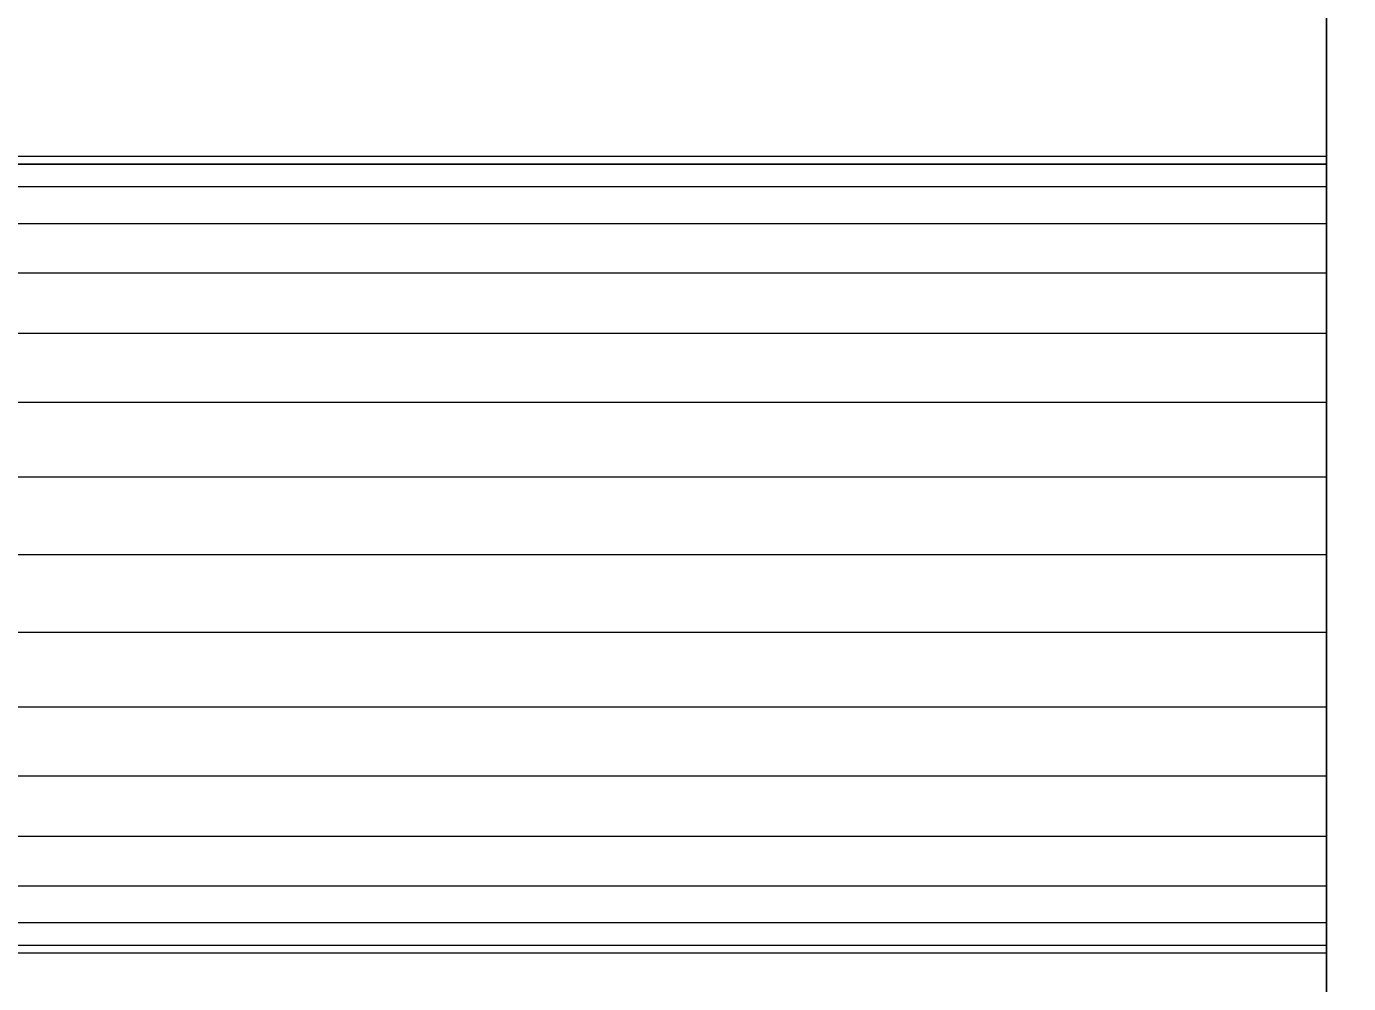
# Model space of a CAD drawing. Header units: millimetres. Extents: x -22443 to 8019, y 3751 to 17584.
# Drawn here: x -19272.19 to -19238.07, y 14276.52 to 14301.22 of the extents above; entities that cross this region are included whole.
import ezdxf

# ---------------------------------------------------------------- set-up
doc = ezdxf.new("R2010")
doc.units = ezdxf.units.MM
for name, color, linetype, lineweight in [('A-ANNO-DIMS', 211, 'Continuous', 9), ('A-ANNO-DIMS-50', 211, 'Continuous', 9), ('A-GENM', 13, 'Continuous', 18)]:
    doc.layers.add(name, color=color, linetype=linetype, lineweight=lineweight)
doc.styles.add('Arial', font='arial.ttf', dxfattribs={"height": 125})
doc.dimstyles.new('Diagonal_-_2_5mm_Arial', dxfattribs={"dimscale": 304.8, "dimtxt": 127.532425, "dimasz": 0.492126, "dimexe": 0.393701, "dimexo": 0.246063, "dimgap": 0.287073, "dimtad": 1, "dimdec": 0, "dimzin": 0, "dimdsep": 46, "dimtxsty": 'Arial', "dimblk1": 'OBLIQUE', "dimblk2": 'OBLIQUE', "dimsah": 1, "dimcen": 0.09, "dimdle": 0.393701, "dimazin": 0, "dimtfac": 1, "dimtdec": 4, "dimtix": 1, "dimtmove": 0, "dimatfit": 3, "dimfxl": 1, "dimtvp": 1, "dimtolj": 1, "dimtzin": 0, "dimarcsym": 2})

# ---------------------------------------------------------------- blocks, each defined once
blk = doc.blocks.new('Nevera autoservicio 1_34m - Nevera autoservicio 1_34m-502275-Level 1')
at = {"layer": 'A-GENM'}
for p, q in [((404.102, 673.31), (404.102, -581.966)), ((404.102, -581.966), (404.102, 673.31)), ((404.102, -581.966), (404.102, 673.31)), ((404.102, -581.966), (404.102, 673.31)), ((404.102, -540.148), (404.102, 501.905)), ((404.102, 127.835), (404.102, 101.116)), ((404.102, 111.393), (205.269, 111.393)), ((404.102, 111.393), (205.269, 111.393)), ((404.102, 111.393), (205.269, 111.393)), ((404.102, 111.393), (205.269, 111.393)), ((404.102, 111.393), (205.269, 111.393)), ((404.102, 111.393), (205.269, 111.393)), ((404.102, 111.393), (205.269, 111.393)), ((404.102, 111.393), (205.269, 111.393)), ((404.102, 111.393), (205.269, 111.393)), ((404.102, 111.393), (205.269, 111.393)), ((404.102, 111.393), (205.269, 111.393)), ((404.102, 111.393), (205.269, 111.393)), ((404.102, 111.212), (404.102, 111.393)), ((404.102, 111.393), (404.102, 111.195)), ((404.102, 111.195), (404.102, 111.393)), ((404.102, 111.393), (404.102, 111.195)), ((404.102, 111.195), (404.102, 111.393)), ((404.102, 111.393), (404.102, 111.195)), ((404.102, 111.294), (404.102, 111.393)), ((404.102, 111.393), (404.102, 111.195)), ((404.102, 111.294), (404.102, 111.393)), ((404.102, 111.393), (404.102, 111.195)), ((404.102, 111.294), (404.102, 111.393)), ((404.102, 111.393), (404.102, 111.195)), ((404.102, 111.195), (404.102, 111.393)), ((404.102, 111.393), (404.102, 111.212)), ((404.102, 111.195), (404.102, 111.393)), ((404.102, 111.393), (404.102, 111.195)), ((404.102, 111.294), (404.102, 111.393)), ((404.102, 111.294), (404.102, 111.393)), ((404.102, 111.294), (404.102, 111.393)), ((404.102, 111.195), (404.102, 111.393)), ((404.102, 111.195), (404.102, 111.393)), ((404.102, 111.195), (404.102, 111.393)), ((404.102, 111.195), (404.102, 111.393)), ((404.102, 111.393), (404.102, 111.195)), ((404.102, 111.294), (404.102, 111.195)), ((404.102, 111.294), (404.102, 111.195)), ((404.102, 111.294), (404.102, 111.195)), ((404.102, 111.195), (404.102, 111.294)), ((404.102, 111.195), (404.102, 111.294)), ((404.102, 111.195), (404.102, 111.294)), ((205.269, 111.195), (404.102, 111.195)), ((404.102, 111.195), (205.269, 111.195)), ((404.102, 111.195), (205.269, 111.195)), ((404.102, 111.195), (205.269, 111.195)), ((404.102, 111.195), (205.269, 111.195)), ((404.102, 111.195), (205.269, 111.195)), ((404.102, 111.195), (205.269, 111.195)), ((404.102, 111.195), (205.269, 111.195)), ((404.102, 111.195), (205.269, 111.195)), ((404.102, 111.195), (205.269, 111.195)), ((404.102, 111.195), (205.269, 111.195)), ((404.102, 111.195), (205.269, 111.195)), ((404.102, 111.195), (205.269, 111.195)), ((404.102, 111.195), (205.269, 111.195)), ((404.102, 111.195), (205.269, 111.195)), ((404.102, 111.195), (205.269, 111.195)), ((404.102, 111.195), (205.269, 111.195)), ((404.102, 111.195), (205.269, 111.195)), ((404.102, 111.195), (205.269, 111.195)), ((404.102, 111.195), (205.269, 111.195)), ((404.102, 111.195), (205.269, 111.195)), ((404.102, 111.195), (205.269, 111.195)), ((404.102, 111.195), (205.269, 111.195)), ((404.102, 111.195), (205.269, 111.195)), ((404.102, 111.195), (404.102, 111.212)), ((404.102, 111.212), (404.102, 111.195)), ((404.102, 110.61), (404.102, 111.195)), ((404.102, 111.195), (404.102, 110.61)), ((404.102, 110.61), (404.102, 111.195)), ((404.102, 111.195), (404.102, 110.61)), ((404.102, 110.61), (404.102, 111.195)), ((404.102, 111.195), (404.102, 110.61)), ((404.102, 110.61), (404.102, 111.195)), ((404.102, 111.195), (404.102, 110.61)), ((404.102, 110.61), (404.102, 111.195)), ((404.102, 111.195), (404.102, 110.61)), ((404.102, 110.61), (404.102, 111.195)), ((404.102, 111.195), (404.102, 110.61)), ((404.102, 110.61), (404.102, 111.195)), ((404.102, 110.61), (404.102, 111.195)), ((404.102, 110.61), (404.102, 111.195)), ((404.102, 110.61), (404.102, 111.195)), ((404.102, 110.61), (404.102, 111.195)), ((404.102, 110.61), (404.102, 111.195)), ((404.102, 110.61), (404.102, 111.195)), ((404.102, 110.61), (404.102, 111.195)), ((404.102, 110.61), (404.102, 111.195)), ((404.102, 110.61), (404.102, 111.195)), ((404.102, 110.61), (404.102, 111.195)), ((404.102, 110.61), (404.102, 111.195)), ((404.102, 110.61), (205.269, 110.61)), ((404.102, 110.61), (205.269, 110.61)), ((404.102, 110.61), (205.269, 110.61)), ((404.102, 110.61), (205.269, 110.61)), ((404.102, 110.61), (205.269, 110.61)), ((404.102, 110.61), (205.269, 110.61)), ((404.102, 110.61), (205.269, 110.61)), ((404.102, 110.61), (205.269, 110.61)), ((404.102, 110.61), (205.269, 110.61)), ((404.102, 110.61), (205.269, 110.61)), ((404.102, 110.61), (205.269, 110.61)), ((404.102, 110.61), (205.269, 110.61)), ((404.102, 110.61), (205.269, 110.61)), ((404.102, 110.61), (205.269, 110.61)), ((404.102, 110.61), (205.269, 110.61)), ((404.102, 110.61), (205.269, 110.61)), ((404.102, 110.61), (205.269, 110.61)), ((404.102, 110.61), (205.269, 110.61)), ((404.102, 110.61), (205.269, 110.61)), ((404.102, 110.61), (205.269, 110.61)), ((404.102, 110.61), (205.269, 110.61)), ((404.102, 110.61), (205.269, 110.61)), ((404.102, 110.61), (205.269, 110.61)), ((404.102, 110.61), (205.269, 110.61)), ((404.102, 109.661), (404.102, 110.61)), ((404.102, 110.61), (404.102, 109.661)), ((404.102, 109.661), (404.102, 110.61)), ((404.102, 110.61), (404.102, 109.661)), ((404.102, 109.661), (404.102, 110.61)), ((404.102, 110.61), (404.102, 109.661)), ((404.102, 109.661), (404.102, 110.61)), ((404.102, 110.61), (404.102, 109.661)), ((404.102, 109.661), (404.102, 110.61)), ((404.102, 110.61), (404.102, 109.661)), ((404.102, 109.661), (404.102, 110.61)), ((404.102, 110.61), (404.102, 109.661)), ((404.102, 109.661), (404.102, 110.61)), ((404.102, 109.661), (404.102, 110.61)), ((404.102, 109.661), (404.102, 110.61)), ((404.102, 109.661), (404.102, 110.61)), ((404.102, 109.661), (404.102, 110.61)), ((404.102, 109.661), (404.102, 110.61)), ((404.102, 109.661), (404.102, 110.61)), ((404.102, 109.661), (404.102, 110.61)), ((404.102, 109.661), (404.102, 110.61)), ((404.102, 109.661), (404.102, 110.61)), ((404.102, 109.661), (404.102, 110.61)), ((404.102, 109.661), (404.102, 110.61)), ((404.102, 109.661), (205.269, 109.661)), ((404.102, 109.661), (205.269, 109.661)), ((404.102, 109.661), (205.269, 109.661)), ((404.102, 109.661), (205.269, 109.661)), ((404.102, 109.661), (205.269, 109.661)), ((404.102, 109.661), (205.269, 109.661)), ((404.102, 109.661), (205.269, 109.661)), ((404.102, 109.661), (205.269, 109.661)), ((404.102, 109.661), (205.269, 109.661)), ((404.102, 109.661), (205.269, 109.661)), ((404.102, 109.661), (205.269, 109.661)), ((404.102, 109.661), (205.269, 109.661)), ((404.102, 109.661), (205.269, 109.661)), ((404.102, 109.661), (205.269, 109.661)), ((404.102, 109.661), (205.269, 109.661)), ((404.102, 109.661), (205.269, 109.661)), ((404.102, 109.661), (205.269, 109.661)), ((404.102, 109.661), (205.269, 109.661)), ((404.102, 109.661), (205.269, 109.661)), ((404.102, 109.661), (205.269, 109.661)), ((404.102, 109.661), (205.269, 109.661)), ((404.102, 109.661), (205.269, 109.661)), ((404.102, 109.661), (205.269, 109.661)), ((404.102, 109.661), (205.269, 109.661)), ((404.102, 108.382), (404.102, 109.661)), ((404.102, 109.661), (404.102, 108.382)), ((404.102, 108.382), (404.102, 109.661)), ((404.102, 109.661), (404.102, 108.382)), ((404.102, 108.382), (404.102, 109.661)), ((404.102, 109.661), (404.102, 108.382)), ((404.102, 108.382), (404.102, 109.661)), ((404.102, 109.661), (404.102, 108.382)), ((404.102, 108.382), (404.102, 109.661)), ((404.102, 109.661), (404.102, 108.382)), ((404.102, 108.382), (404.102, 109.661)), ((404.102, 109.661), (404.102, 108.382)), ((404.102, 108.382), (404.102, 109.661)), ((404.102, 108.382), (404.102, 109.661)), ((404.102, 108.382), (404.102, 109.661)), ((404.102, 108.382), (404.102, 109.661)), ((404.102, 108.382), (404.102, 109.661)), ((404.102, 108.382), (404.102, 109.661)), ((404.102, 108.382), (404.102, 109.661)), ((404.102, 108.382), (404.102, 109.661)), ((404.102, 108.382), (404.102, 109.661)), ((404.102, 108.382), (404.102, 109.661)), ((404.102, 108.382), (404.102, 109.661)), ((404.102, 108.382), (404.102, 109.661)), ((404.102, 108.382), (205.269, 108.382)), ((404.102, 108.382), (205.269, 108.382)), ((404.102, 108.382), (205.269, 108.382)), ((404.102, 108.382), (205.269, 108.382)), ((404.102, 108.382), (205.269, 108.382)), ((404.102, 108.382), (205.269, 108.382)), ((404.102, 108.382), (205.269, 108.382)), ((404.102, 108.382), (205.269, 108.382)), ((404.102, 108.382), (205.269, 108.382)), ((404.102, 108.382), (205.269, 108.382)), ((404.102, 108.382), (205.269, 108.382)), ((404.102, 108.382), (205.269, 108.382)), ((404.102, 108.382), (205.269, 108.382)), ((404.102, 108.382), (205.269, 108.382)), ((404.102, 108.382), (205.269, 108.382)), ((404.102, 108.382), (205.269, 108.382)), ((404.102, 108.382), (205.269, 108.382)), ((404.102, 108.382), (205.269, 108.382)), ((404.102, 108.382), (205.269, 108.382)), ((404.102, 108.382), (205.269, 108.382)), ((404.102, 108.382), (205.269, 108.382)), ((404.102, 108.382), (205.269, 108.382)), ((404.102, 108.382), (205.269, 108.382)), ((404.102, 108.382), (205.269, 108.382)), ((404.102, 106.826), (404.102, 108.382)), ((404.102, 108.382), (404.102, 106.826)), ((404.102, 106.826), (404.102, 108.382)), ((404.102, 108.382), (404.102, 106.826)), ((404.102, 106.826), (404.102, 108.382)), ((404.102, 108.382), (404.102, 106.826)), ((404.102, 106.826), (404.102, 108.382)), ((404.102, 108.382), (404.102, 106.826)), ((404.102, 106.826), (404.102, 108.382)), ((404.102, 108.382), (404.102, 106.826)), ((404.102, 106.826), (404.102, 108.382)), ((404.102, 108.382), (404.102, 106.826)), ((404.102, 106.826), (404.102, 108.382)), ((404.102, 106.826), (404.102, 108.382)), ((404.102, 106.826), (404.102, 108.382)), ((404.102, 106.826), (404.102, 108.382)), ((404.102, 106.826), (404.102, 108.382)), ((404.102, 106.826), (404.102, 108.382)), ((404.102, 106.826), (404.102, 108.382)), ((404.102, 106.826), (404.102, 108.382)), ((404.102, 106.826), (404.102, 108.382)), ((404.102, 106.826), (404.102, 108.382)), ((404.102, 106.826), (404.102, 108.382)), ((404.102, 106.826), (404.102, 108.382)), ((404.102, 106.826), (205.269, 106.826)), ((404.102, 106.826), (205.269, 106.826)), ((404.102, 106.826), (205.269, 106.826)), ((404.102, 106.826), (205.269, 106.826)), ((404.102, 106.826), (205.269, 106.826)), ((404.102, 106.826), (205.269, 106.826)), ((404.102, 106.826), (205.269, 106.826)), ((404.102, 106.826), (205.269, 106.826)), ((404.102, 106.826), (205.269, 106.826)), ((404.102, 106.826), (205.269, 106.826)), ((404.102, 106.826), (205.269, 106.826)), ((404.102, 106.826), (205.269, 106.826)), ((404.102, 106.826), (205.269, 106.826)), ((404.102, 106.826), (205.269, 106.826)), ((404.102, 106.826), (205.269, 106.826)), ((404.102, 106.826), (205.269, 106.826)), ((404.102, 106.826), (205.269, 106.826)), ((404.102, 106.826), (205.269, 106.826)), ((404.102, 106.826), (205.269, 106.826)), ((404.102, 106.826), (205.269, 106.826)), ((404.102, 106.826), (205.269, 106.826)), ((404.102, 106.826), (205.269, 106.826)), ((404.102, 106.826), (205.269, 106.826)), ((404.102, 106.826), (205.269, 106.826)), ((404.102, 105.049), (404.102, 106.826)), ((404.102, 106.826), (404.102, 105.049)), ((404.102, 105.049), (404.102, 106.826)), ((404.102, 106.826), (404.102, 105.049)), ((404.102, 105.049), (404.102, 106.826)), ((404.102, 106.826), (404.102, 105.049)), ((404.102, 105.049), (404.102, 106.826)), ((404.102, 106.826), (404.102, 105.049)), ((404.102, 105.049), (404.102, 106.826)), ((404.102, 106.826), (404.102, 105.049)), ((404.102, 105.049), (404.102, 106.826)), ((404.102, 106.826), (404.102, 105.049)), ((404.102, 105.049), (404.102, 106.826)), ((404.102, 105.049), (404.102, 106.826)), ((404.102, 105.049), (404.102, 106.826)), ((404.102, 105.049), (404.102, 106.826)), ((404.102, 105.049), (404.102, 106.826)), ((404.102, 105.049), (404.102, 106.826)), ((404.102, 105.049), (404.102, 106.826)), ((404.102, 105.049), (404.102, 106.826)), ((404.102, 105.049), (404.102, 106.826)), ((404.102, 105.049), (404.102, 106.826)), ((404.102, 105.049), (404.102, 106.826)), ((404.102, 105.049), (404.102, 106.826)), ((404.102, 105.049), (205.269, 105.049)), ((404.102, 105.049), (205.269, 105.049)), ((404.102, 105.049), (205.269, 105.049)), ((404.102, 105.049), (205.269, 105.049)), ((404.102, 105.049), (205.269, 105.049)), ((404.102, 105.049), (205.269, 105.049)), ((404.102, 105.049), (205.269, 105.049)), ((404.102, 105.049), (205.269, 105.049)), ((404.102, 105.049), (205.269, 105.049)), ((404.102, 105.049), (205.269, 105.049)), ((404.102, 105.049), (205.269, 105.049)), ((404.102, 105.049), (205.269, 105.049)), ((404.102, 105.049), (205.269, 105.049)), ((404.102, 105.049), (205.269, 105.049)), ((404.102, 105.049), (205.269, 105.049)), ((404.102, 105.049), (205.269, 105.049)), ((404.102, 105.049), (205.269, 105.049)), ((404.102, 105.049), (205.269, 105.049)), ((404.102, 105.049), (205.269, 105.049)), ((404.102, 105.049), (205.269, 105.049)), ((404.102, 105.049), (205.269, 105.049)), ((404.102, 105.049), (205.269, 105.049)), ((404.102, 105.049), (205.269, 105.049)), ((404.102, 105.049), (205.269, 105.049)), ((404.102, 103.121), (404.102, 105.049)), ((404.102, 105.049), (404.102, 103.121)), ((404.102, 103.121), (404.102, 105.049)), ((404.102, 105.049), (404.102, 103.121)), ((404.102, 103.121), (404.102, 105.049)), ((404.102, 105.049), (404.102, 103.121)), ((404.102, 103.121), (404.102, 105.049)), ((404.102, 105.049), (404.102, 103.121)), ((404.102, 103.121), (404.102, 105.049)), ((404.102, 105.049), (404.102, 103.121)), ((404.102, 103.121), (404.102, 105.049)), ((404.102, 105.049), (404.102, 103.121)), ((404.102, 103.121), (404.102, 105.049)), ((404.102, 103.121), (404.102, 105.049)), ((404.102, 103.121), (404.102, 105.049)), ((404.102, 103.121), (404.102, 105.049)), ((404.102, 103.121), (404.102, 105.049)), ((404.102, 103.121), (404.102, 105.049)), ((404.102, 103.121), (404.102, 105.049)), ((404.102, 103.121), (404.102, 105.049)), ((404.102, 103.121), (404.102, 105.049)), ((404.102, 103.121), (404.102, 105.049)), ((404.102, 103.121), (404.102, 105.049)), ((404.102, 103.121), (404.102, 105.049)), ((404.102, 103.121), (205.269, 103.121)), ((404.102, 103.121), (205.269, 103.121)), ((404.102, 103.121), (205.269, 103.121)), ((404.102, 103.121), (205.269, 103.121)), ((404.102, 103.121), (205.269, 103.121)), ((404.102, 103.121), (205.269, 103.121)), ((404.102, 103.121), (205.269, 103.121)), ((404.102, 103.121), (205.269, 103.121)), ((404.102, 103.121), (205.269, 103.121)), ((404.102, 103.121), (205.269, 103.121)), ((404.102, 103.121), (205.269, 103.121)), ((404.102, 103.121), (205.269, 103.121)), ((404.102, 103.121), (205.269, 103.121)), ((404.102, 103.121), (205.269, 103.121)), ((404.102, 103.121), (205.269, 103.121)), ((404.102, 103.121), (205.269, 103.121)), ((404.102, 103.121), (205.269, 103.121)), ((404.102, 103.121), (205.269, 103.121)), ((404.102, 103.121), (205.269, 103.121)), ((404.102, 103.121), (205.269, 103.121)), ((404.102, 103.121), (205.269, 103.121)), ((404.102, 103.121), (205.269, 103.121)), ((404.102, 103.121), (205.269, 103.121)), ((404.102, 103.121), (205.269, 103.121)), ((404.102, 101.116), (404.102, 103.121)), ((404.102, 103.121), (404.102, 101.116)), ((404.102, 101.116), (404.102, 103.121)), ((404.102, 103.121), (404.102, 101.116)), ((404.102, 101.116), (404.102, 103.121)), ((404.102, 103.121), (404.102, 101.116)), ((404.102, 101.116), (404.102, 103.121)), ((404.102, 103.121), (404.102, 101.116)), ((404.102, 101.116), (404.102, 103.121)), ((404.102, 103.121), (404.102, 101.116)), ((404.102, 101.116), (404.102, 103.121)), ((404.102, 103.121), (404.102, 101.116)), ((404.102, 101.116), (404.102, 103.121)), ((404.102, 101.116), (404.102, 103.121)), ((404.102, 101.116), (404.102, 103.121)), ((404.102, 101.116), (404.102, 103.121)), ((404.102, 101.116), (404.102, 103.121)), ((404.102, 101.116), (404.102, 103.121)), ((404.102, 101.116), (404.102, 103.121)), ((404.102, 101.116), (404.102, 103.121)), ((404.102, 101.116), (404.102, 103.121)), ((404.102, 101.116), (404.102, 103.121)), ((404.102, 101.116), (404.102, 103.121)), ((404.102, 101.116), (404.102, 103.121)), ((404.102, 101.116), (205.269, 101.116)), ((404.102, 101.116), (205.269, 101.116)), ((404.102, 101.116), (205.269, 101.116)), ((404.102, 101.116), (205.269, 101.116)), ((404.102, 101.116), (205.269, 101.116)), ((404.102, 101.116), (205.269, 101.116)), ((404.102, 101.116), (205.269, 101.116)), ((404.102, 101.116), (205.269, 101.116)), ((404.102, 101.116), (205.269, 101.116)), ((404.102, 101.116), (205.269, 101.116)), ((404.102, 101.116), (205.269, 101.116)), ((404.102, 101.116), (205.269, 101.116)), ((404.102, 101.116), (205.269, 101.116)), ((404.102, 101.116), (205.269, 101.116)), ((404.102, 101.116), (205.269, 101.116)), ((404.102, 101.116), (205.269, 101.116)), ((404.102, 101.116), (205.269, 101.116)), ((404.102, 101.116), (205.269, 101.116)), ((404.102, 101.116), (205.269, 101.116)), ((404.102, 101.116), (205.269, 101.116)), ((404.102, 101.116), (205.269, 101.116)), ((404.102, 101.116), (205.269, 101.116)), ((404.102, 101.116), (205.269, 101.116)), ((404.102, 101.116), (205.269, 101.116)), ((404.102, 99.11), (404.102, 101.116)), ((404.102, 101.116), (404.102, 99.11)), ((404.102, 99.11), (404.102, 101.116)), ((404.102, 101.116), (404.102, 99.11)), ((404.102, 99.11), (404.102, 101.116)), ((404.102, 101.116), (404.102, 99.11)), ((404.102, 99.11), (404.102, 101.116)), ((404.102, 101.116), (404.102, 99.11)), ((404.102, 99.11), (404.102, 101.116)), ((404.102, 101.116), (404.102, 99.11)), ((404.102, 99.11), (404.102, 101.116)), ((404.102, 101.116), (404.102, 99.11)), ((404.102, 74.397), (404.102, 101.116)), ((404.102, 101.116), (404.102, 99.11)), ((404.102, 101.116), (404.102, 99.11)), ((404.102, 101.116), (404.102, 99.11)), ((404.102, 101.116), (404.102, 99.11)), ((404.102, 101.116), (404.102, 99.11)), ((404.102, 101.116), (404.102, 99.11)), ((404.102, 101.116), (404.102, 99.11)), ((404.102, 101.116), (404.102, 99.11)), ((404.102, 101.116), (404.102, 99.11)), ((404.102, 101.116), (404.102, 99.11)), ((404.102, 101.116), (404.102, 99.11)), ((404.102, 101.116), (404.102, 99.11)), ((404.102, 99.11), (205.269, 99.11)), ((404.102, 99.11), (205.269, 99.11)), ((404.102, 99.11), (205.269, 99.11)), ((404.102, 99.11), (205.269, 99.11)), ((404.102, 99.11), (205.269, 99.11)), ((404.102, 99.11), (205.269, 99.11)), ((404.102, 99.11), (205.269, 99.11)), ((404.102, 99.11), (205.269, 99.11)), ((404.102, 99.11), (205.269, 99.11)), ((404.102, 99.11), (205.269, 99.11)), ((404.102, 99.11), (205.269, 99.11)), ((404.102, 99.11), (205.269, 99.11)), ((404.102, 99.11), (205.269, 99.11)), ((404.102, 99.11), (205.269, 99.11)), ((404.102, 99.11), (205.269, 99.11)), ((404.102, 99.11), (205.269, 99.11)), ((404.102, 99.11), (205.269, 99.11)), ((404.102, 99.11), (205.269, 99.11)), ((404.102, 99.11), (205.269, 99.11)), ((404.102, 99.11), (205.269, 99.11)), ((404.102, 99.11), (205.269, 99.11)), ((404.102, 99.11), (205.269, 99.11)), ((404.102, 99.11), (205.269, 99.11)), ((404.102, 99.11), (205.269, 99.11)), ((404.102, 97.183), (404.102, 99.11)), ((404.102, 99.11), (404.102, 97.183)), ((404.102, 97.183), (404.102, 99.11)), ((404.102, 99.11), (404.102, 97.183)), ((404.102, 97.183), (404.102, 99.11)), ((404.102, 99.11), (404.102, 97.183)), ((404.102, 97.183), (404.102, 99.11)), ((404.102, 99.11), (404.102, 97.183)), ((404.102, 97.183), (404.102, 99.11)), ((404.102, 99.11), (404.102, 97.183)), ((404.102, 97.183), (404.102, 99.11)), ((404.102, 99.11), (404.102, 97.183)), ((404.102, 99.11), (404.102, 97.183)), ((404.102, 99.11), (404.102, 97.183)), ((404.102, 99.11), (404.102, 97.183)), ((404.102, 99.11), (404.102, 97.183)), ((404.102, 99.11), (404.102, 97.183)), ((404.102, 99.11), (404.102, 97.183)), ((404.102, 99.11), (404.102, 97.183)), ((404.102, 99.11), (404.102, 97.183)), ((404.102, 99.11), (404.102, 97.183)), ((404.102, 99.11), (404.102, 97.183)), ((404.102, 99.11), (404.102, 97.183)), ((404.102, 99.11), (404.102, 97.183)), ((404.102, 97.183), (205.269, 97.183)), ((404.102, 97.183), (205.269, 97.183)), ((404.102, 97.183), (205.269, 97.183)), ((404.102, 97.183), (205.269, 97.183)), ((404.102, 97.183), (205.269, 97.183)), ((404.102, 97.183), (205.269, 97.183)), ((404.102, 97.183), (205.269, 97.183)), ((404.102, 97.183), (205.269, 97.183)), ((404.102, 97.183), (205.269, 97.183)), ((404.102, 97.183), (205.269, 97.183)), ((404.102, 97.183), (205.269, 97.183)), ((404.102, 97.183), (205.269, 97.183)), ((404.102, 97.183), (205.269, 97.183)), ((404.102, 97.183), (205.269, 97.183)), ((404.102, 97.183), (205.269, 97.183)), ((404.102, 97.183), (205.269, 97.183)), ((404.102, 97.183), (205.269, 97.183)), ((404.102, 97.183), (205.269, 97.183)), ((404.102, 97.183), (205.269, 97.183)), ((404.102, 97.183), (205.269, 97.183)), ((404.102, 97.183), (205.269, 97.183)), ((404.102, 97.183), (205.269, 97.183)), ((404.102, 97.183), (205.269, 97.183)), ((404.102, 97.183), (205.269, 97.183)), ((404.102, 95.406), (404.102, 97.183)), ((404.102, 97.183), (404.102, 95.406)), ((404.102, 95.406), (404.102, 97.183)), ((404.102, 97.183), (404.102, 95.406)), ((404.102, 95.406), (404.102, 97.183)), ((404.102, 97.183), (404.102, 95.406)), ((404.102, 95.406), (404.102, 97.183)), ((404.102, 97.183), (404.102, 95.406)), ((404.102, 95.406), (404.102, 97.183)), ((404.102, 97.183), (404.102, 95.406)), ((404.102, 95.406), (404.102, 97.183)), ((404.102, 97.183), (404.102, 95.406)), ((404.102, 97.183), (404.102, 95.406)), ((404.102, 97.183), (404.102, 95.406)), ((404.102, 97.183), (404.102, 95.406)), ((404.102, 97.183), (404.102, 95.406)), ((404.102, 97.183), (404.102, 95.406)), ((404.102, 97.183), (404.102, 95.406)), ((404.102, 97.183), (404.102, 95.406)), ((404.102, 97.183), (404.102, 95.406)), ((404.102, 97.183), (404.102, 95.406)), ((404.102, 97.183), (404.102, 95.406)), ((404.102, 97.183), (404.102, 95.406)), ((404.102, 97.183), (404.102, 95.406)), ((404.102, 95.406), (205.269, 95.406)), ((404.102, 95.406), (205.269, 95.406)), ((404.102, 95.406), (205.269, 95.406)), ((404.102, 95.406), (205.269, 95.406)), ((404.102, 95.406), (205.269, 95.406)), ((404.102, 95.406), (205.269, 95.406)), ((404.102, 95.406), (205.269, 95.406)), ((404.102, 95.406), (205.269, 95.406)), ((404.102, 95.406), (205.269, 95.406)), ((404.102, 95.406), (205.269, 95.406)), ((404.102, 95.406), (205.269, 95.406)), ((404.102, 95.406), (205.269, 95.406)), ((404.102, 95.406), (205.269, 95.406)), ((404.102, 95.406), (205.269, 95.406)), ((404.102, 95.406), (205.269, 95.406)), ((404.102, 95.406), (205.269, 95.406)), ((404.102, 95.406), (205.269, 95.406)), ((404.102, 95.406), (205.269, 95.406)), ((404.102, 95.406), (205.269, 95.406)), ((404.102, 95.406), (205.269, 95.406)), ((404.102, 95.406), (205.269, 95.406)), ((404.102, 95.406), (205.269, 95.406)), ((404.102, 95.406), (205.269, 95.406)), ((404.102, 95.406), (205.269, 95.406)), ((404.102, 93.849), (404.102, 95.406)), ((404.102, 95.406), (404.102, 93.849)), ((404.102, 93.849), (404.102, 95.406)), ((404.102, 95.406), (404.102, 93.849)), ((404.102, 93.849), (404.102, 95.406)), ((404.102, 95.406), (404.102, 93.849)), ((404.102, 93.849), (404.102, 95.406)), ((404.102, 95.406), (404.102, 93.849)), ((404.102, 93.849), (404.102, 95.406)), ((404.102, 95.406), (404.102, 93.849)), ((404.102, 93.849), (404.102, 95.406)), ((404.102, 95.406), (404.102, 93.849)), ((404.102, 95.406), (404.102, 93.849)), ((404.102, 95.406), (404.102, 93.849)), ((404.102, 95.406), (404.102, 93.849)), ((404.102, 95.406), (404.102, 93.849)), ((404.102, 95.406), (404.102, 93.849)), ((404.102, 95.406), (404.102, 93.849)), ((404.102, 95.406), (404.102, 93.849)), ((404.102, 95.406), (404.102, 93.849)), ((404.102, 95.406), (404.102, 93.849)), ((404.102, 95.406), (404.102, 93.849)), ((404.102, 95.406), (404.102, 93.849)), ((404.102, 95.406), (404.102, 93.849)), ((404.102, 93.849), (205.269, 93.849)), ((404.102, 93.849), (205.269, 93.849)), ((404.102, 93.849), (205.269, 93.849)), ((404.102, 93.849), (205.269, 93.849)), ((404.102, 93.849), (205.269, 93.849)), ((404.102, 93.849), (205.269, 93.849)), ((404.102, 93.849), (205.269, 93.849)), ((404.102, 93.849), (205.269, 93.849)), ((404.102, 93.849), (205.269, 93.849)), ((404.102, 93.849), (205.269, 93.849)), ((404.102, 93.849), (205.269, 93.849)), ((404.102, 93.849), (205.269, 93.849)), ((404.102, 93.849), (205.269, 93.849)), ((404.102, 93.849), (205.269, 93.849)), ((404.102, 93.849), (205.269, 93.849)), ((404.102, 93.849), (205.269, 93.849)), ((404.102, 93.849), (205.269, 93.849)), ((404.102, 93.849), (205.269, 93.849)), ((404.102, 93.849), (205.269, 93.849)), ((404.102, 93.849), (205.269, 93.849)), ((404.102, 93.849), (205.269, 93.849)), ((404.102, 93.849), (205.269, 93.849)), ((404.102, 93.849), (205.269, 93.849)), ((404.102, 93.849), (205.269, 93.849)), ((404.102, 92.571), (404.102, 93.849)), ((404.102, 93.849), (404.102, 92.571)), ((404.102, 92.571), (404.102, 93.849)), ((404.102, 93.849), (404.102, 92.571)), ((404.102, 92.571), (404.102, 93.849)), ((404.102, 93.849), (404.102, 92.571)), ((404.102, 92.571), (404.102, 93.849)), ((404.102, 93.849), (404.102, 92.571)), ((404.102, 92.571), (404.102, 93.849)), ((404.102, 93.849), (404.102, 92.571)), ((404.102, 92.571), (404.102, 93.849)), ((404.102, 93.849), (404.102, 92.571)), ((404.102, 93.849), (404.102, 92.571)), ((404.102, 93.849), (404.102, 92.571)), ((404.102, 93.849), (404.102, 92.571)), ((404.102, 93.849), (404.102, 92.571)), ((404.102, 93.849), (404.102, 92.571)), ((404.102, 93.849), (404.102, 92.571)), ((404.102, 93.849), (404.102, 92.571)), ((404.102, 93.849), (404.102, 92.571)), ((404.102, 93.849), (404.102, 92.571)), ((404.102, 93.849), (404.102, 92.571)), ((404.102, 93.849), (404.102, 92.571)), ((404.102, 93.849), (404.102, 92.571)), ((404.102, 92.571), (205.269, 92.571)), ((404.102, 92.571), (205.269, 92.571)), ((404.102, 92.571), (205.269, 92.571)), ((404.102, 92.571), (205.269, 92.571)), ((404.102, 92.571), (205.269, 92.571)), ((404.102, 92.571), (205.269, 92.571)), ((404.102, 92.571), (205.269, 92.571)), ((404.102, 92.571), (205.269, 92.571)), ((404.102, 92.571), (205.269, 92.571)), ((404.102, 92.571), (205.269, 92.571)), ((404.102, 92.571), (205.269, 92.571)), ((404.102, 92.571), (205.269, 92.571)), ((404.102, 92.571), (205.269, 92.571)), ((404.102, 92.571), (205.269, 92.571)), ((404.102, 92.571), (205.269, 92.571)), ((404.102, 92.571), (205.269, 92.571)), ((404.102, 92.571), (205.269, 92.571)), ((404.102, 92.571), (205.269, 92.571)), ((404.102, 92.571), (205.269, 92.571)), ((404.102, 92.571), (205.269, 92.571)), ((404.102, 92.571), (205.269, 92.571)), ((404.102, 92.571), (205.269, 92.571)), ((404.102, 92.571), (205.269, 92.571)), ((404.102, 92.571), (205.269, 92.571)), ((404.102, 91.621), (404.102, 92.571)), ((404.102, 92.571), (404.102, 91.621)), ((404.102, 91.621), (404.102, 92.571)), ((404.102, 92.571), (404.102, 91.621)), ((404.102, 91.621), (404.102, 92.571)), ((404.102, 92.571), (404.102, 91.621)), ((404.102, 91.621), (404.102, 92.571)), ((404.102, 92.571), (404.102, 91.621)), ((404.102, 91.621), (404.102, 92.571)), ((404.102, 92.571), (404.102, 91.621)), ((404.102, 91.621), (404.102, 92.571)), ((404.102, 92.571), (404.102, 91.621)), ((404.102, 92.571), (404.102, 91.621)), ((404.102, 92.571), (404.102, 91.621)), ((404.102, 92.571), (404.102, 91.621)), ((404.102, 92.571), (404.102, 91.621)), ((404.102, 92.571), (404.102, 91.621)), ((404.102, 92.571), (404.102, 91.621)), ((404.102, 92.571), (404.102, 91.621)), ((404.102, 92.571), (404.102, 91.621)), ((404.102, 92.571), (404.102, 91.621)), ((404.102, 92.571), (404.102, 91.621)), ((404.102, 92.571), (404.102, 91.621)), ((404.102, 92.571), (404.102, 91.621)), ((404.102, 91.621), (205.269, 91.621)), ((404.102, 91.621), (205.269, 91.621)), ((404.102, 91.621), (205.269, 91.621)), ((404.102, 91.621), (205.269, 91.621)), ((404.102, 91.621), (205.269, 91.621)), ((404.102, 91.621), (205.269, 91.621)), ((404.102, 91.621), (205.269, 91.621)), ((404.102, 91.621), (205.269, 91.621)), ((404.102, 91.621), (205.269, 91.621)), ((404.102, 91.621), (205.269, 91.621)), ((404.102, 91.621), (205.269, 91.621)), ((404.102, 91.621), (205.269, 91.621)), ((404.102, 91.621), (205.269, 91.621)), ((404.102, 91.621), (205.269, 91.621)), ((404.102, 91.621), (205.269, 91.621)), ((404.102, 91.621), (205.269, 91.621)), ((404.102, 91.621), (205.269, 91.621)), ((404.102, 91.621), (205.269, 91.621)), ((404.102, 91.621), (205.269, 91.621)), ((404.102, 91.621), (205.269, 91.621)), ((404.102, 91.621), (205.269, 91.621)), ((404.102, 91.621), (205.269, 91.621)), ((404.102, 91.621), (205.269, 91.621)), ((404.102, 91.621), (205.269, 91.621)), ((404.102, 91.037), (404.102, 91.621)), ((404.102, 91.621), (404.102, 91.037)), ((404.102, 91.037), (404.102, 91.621)), ((404.102, 91.621), (404.102, 91.037)), ((404.102, 91.037), (404.102, 91.621)), ((404.102, 91.621), (404.102, 91.037)), ((404.102, 91.037), (404.102, 91.621)), ((404.102, 91.621), (404.102, 91.037)), ((404.102, 91.037), (404.102, 91.621)), ((404.102, 91.621), (404.102, 91.037)), ((404.102, 91.037), (404.102, 91.621)), ((404.102, 91.621), (404.102, 91.037)), ((404.102, 91.621), (404.102, 91.037)), ((404.102, 91.621), (404.102, 91.037)), ((404.102, 91.621), (404.102, 91.037)), ((404.102, 91.621), (404.102, 91.037)), ((404.102, 91.621), (404.102, 91.037)), ((404.102, 91.621), (404.102, 91.037)), ((404.102, 91.621), (404.102, 91.037)), ((404.102, 91.621), (404.102, 91.037)), ((404.102, 91.621), (404.102, 91.037)), ((404.102, 91.621), (404.102, 91.037)), ((404.102, 91.621), (404.102, 91.037)), ((404.102, 91.621), (404.102, 91.037)), ((404.102, 91.037), (205.269, 91.037)), ((404.102, 91.037), (205.269, 91.037)), ((404.102, 91.037), (205.269, 91.037)), ((404.102, 91.037), (205.269, 91.037)), ((404.102, 91.037), (205.269, 91.037)), ((404.102, 91.037), (205.269, 91.037)), ((404.102, 91.037), (205.269, 91.037)), ((404.102, 91.037), (205.269, 91.037)), ((404.102, 91.037), (205.269, 91.037)), ((404.102, 91.037), (205.269, 91.037)), ((404.102, 91.037), (205.269, 91.037)), ((404.102, 91.037), (205.269, 91.037)), ((404.102, 91.037), (205.269, 91.037)), ((404.102, 91.037), (205.269, 91.037)), ((404.102, 91.037), (205.269, 91.037)), ((404.102, 91.037), (205.269, 91.037)), ((404.102, 91.037), (205.269, 91.037)), ((404.102, 91.037), (205.269, 91.037)), ((404.102, 91.037), (205.269, 91.037)), ((404.102, 91.037), (205.269, 91.037)), ((404.102, 91.037), (205.269, 91.037)), ((404.102, 91.037), (205.269, 91.037)), ((404.102, 91.037), (205.269, 91.037)), ((404.102, 91.037), (205.269, 91.037)), ((404.102, 90.839), (205.269, 90.839)), ((404.102, 90.839), (205.269, 90.839)), ((404.102, 90.839), (205.269, 90.839)), ((404.102, 90.839), (205.269, 90.839)), ((404.102, 90.839), (205.269, 90.839)), ((404.102, 90.839), (205.269, 90.839)), ((404.102, 90.839), (205.269, 90.839)), ((404.102, 90.839), (205.269, 90.839)), ((404.102, 90.839), (205.269, 90.839)), ((404.102, 90.839), (205.269, 90.839)), ((404.102, 90.839), (205.269, 90.839)), ((404.102, 90.839), (205.269, 90.839)), ((404.102, 91.02), (404.102, 91.037)), ((404.102, 91.037), (404.102, 90.839)), ((404.102, 90.839), (404.102, 91.037)), ((404.102, 91.037), (404.102, 90.839)), ((404.102, 90.839), (404.102, 91.037)), ((404.102, 91.037), (404.102, 90.839)), ((404.102, 90.937), (404.102, 91.037)), ((404.102, 91.037), (404.102, 90.839)), ((404.102, 90.937), (404.102, 91.037)), ((404.102, 91.037), (404.102, 90.839)), ((404.102, 90.937), (404.102, 91.037)), ((404.102, 91.037), (404.102, 90.839)), ((404.102, 91.037), (404.102, 90.839)), ((404.102, 91.02), (404.102, 91.037)), ((404.102, 91.037), (404.102, 90.839)), ((404.102, 90.839), (404.102, 91.037)), ((404.102, 91.037), (404.102, 90.937)), ((404.102, 91.037), (404.102, 90.937)), ((404.102, 91.037), (404.102, 90.937)), ((404.102, 91.037), (404.102, 90.839)), ((404.102, 91.037), (404.102, 90.839)), ((404.102, 91.037), (404.102, 90.839)), ((404.102, 91.037), (404.102, 90.839)), ((404.102, 90.839), (404.102, 91.037)), ((404.102, 91.02), (404.102, 90.839)), ((404.102, 90.839), (404.102, 91.02)), ((404.102, 90.937), (404.102, 90.839)), ((404.102, 90.937), (404.102, 90.839)), ((404.102, 90.937), (404.102, 90.839)), ((404.102, 90.937), (404.102, 90.839)), ((404.102, 90.937), (404.102, 90.839)), ((404.102, 90.937), (404.102, 90.839))]:
    blk.add_line(p, q, dxfattribs=at)
blk = doc.blocks.new('DIMBLOCK4-Level 1')
at = {"layer": 'A-ANNO-DIMS-50'}
for p, q in [((-22191.521, 15666.468), (-22191.521, 7546.468)), ((-22191.521, 15546.468), (-22311.521, 15546.468)), ((-22191.521, 15546.468), (-11329.566, 15546.468)), ((-22191.521, 7666.468), (-22311.521, 7666.468)), ((-22191.521, 7666.468), (-20582.646, 7666.468))]:
    blk.add_line(p, q, dxfattribs=at)
at = {"layer": 'A-ANNO-DIMS-50', "lineweight": 35}
for p, q in [((-22191.521, 15546.468), (-22266.521, 15621.468)), ((-22191.521, 15546.468), (-22116.521, 15471.468)), ((-22191.521, 7666.468), (-22266.521, 7741.468)), ((-22191.521, 7666.468), (-22116.521, 7591.468))]:
    blk.add_line(p, q, dxfattribs=at)
at = {"layer": 'A-ANNO-DIMS-50', "color": 0, "insert": (-22441.3, 11414.188), "char_height": 125, "width": 461.47117, "attachment_point": 1, "rotation": 90, "line_spacing_factor": 0.941778, "style": 'Arial'}
blk.add_mtext('7880', dxfattribs=at)
blk = doc.blocks.new('_Oblique')
at = {"color": 0, "linetype": 'ByBlock', "lineweight": -2}
blk.add_line((-0.5, -0.5), (0.5, 0.5), dxfattribs=at)

msp = doc.modelspace()

# ---------------------------------------------------------------- block references
at = {"layer": 'A-GENM'}
msp.add_blockref('Nevera autoservicio 1_34m - Nevera autoservicio 1_34m-502275-Level 1', (-19642.743, 14186.468), dxfattribs=at)

# ---------------------------------------------------------------- dimensions: what is measured, and where the dimension line sits
at = {"layer": 'A-ANNO-DIMS'}
dim = msp.add_linear_dim(base=(-22191.521, 7666.468), p1=(-11254.566, 15546.468), p2=(-20507.646, 7666.468), angle=90, dimstyle='Diagonal_-_2_5mm_Arial', override={"dimpost": '<>', "dimfxl": 12153.760552}, dxfattribs=at)
dim.commit()
dim.dimension.update_dxf_attribs({"geometry": 'DIMBLOCK4-Level 1', "text_midpoint": (-22342.843, 11606.468)})

doc.saveas('drawing.dxf')
